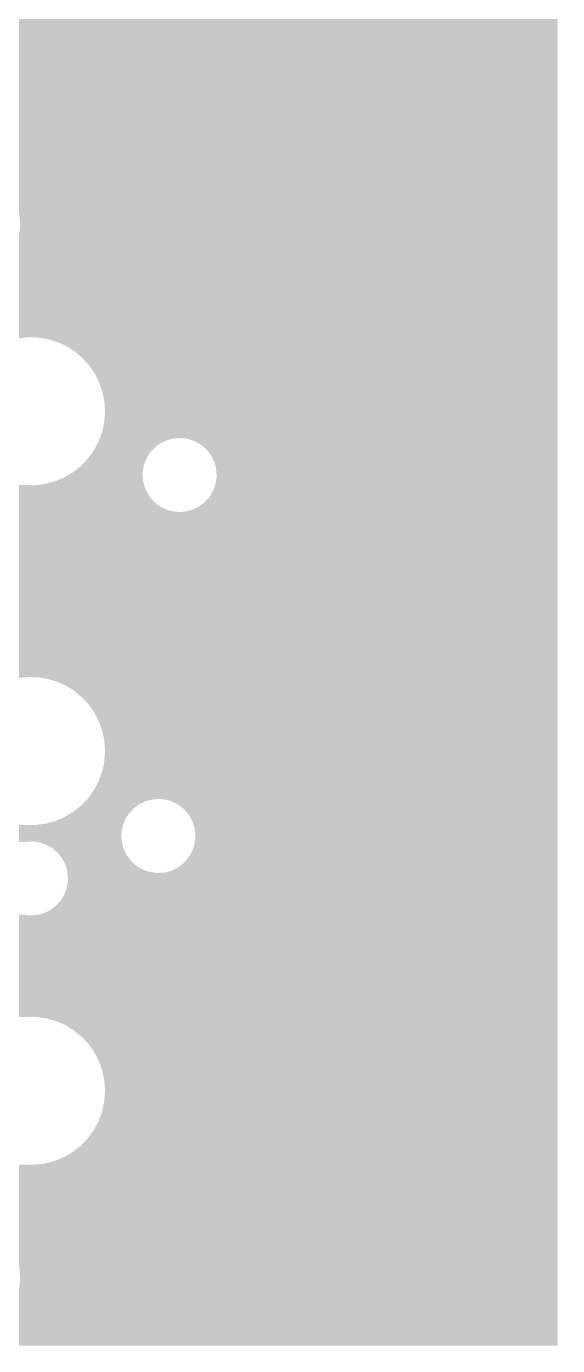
# Model space of a CAD drawing. Extents: x 295 to 953, y 10 to 290.
# Drawn here: x 641.07 to 658.55, y 100.85 to 144.25 of the extents above; entities that cross this region are included whole.
import ezdxf

# ---------------------------------------------------------------- set-up
doc = ezdxf.new("R2010")
doc.units = 0
doc.header["$LTSCALE"] = 5
doc.header["$MEASUREMENT"] = 0
doc.layers.add('PWR1', color=7, linetype='CONTINUOUS')

msp = doc.modelspace()

# ---------------------------------------------------------------- linework, layer by layer
at = {"layer": 'PWR1'}
for points in [[(525.272, 140.165), (525.272, 144.562), (658.545, 140.165), (658.545, 144.562)], [(638.624, 140.161), (638.295, 140.165), (658.545, 140.161), (658.545, 140.165)], [(638.951, 140.112), (638.624, 140.161), (658.545, 140.112), (658.545, 140.161)], [(639.267, 140.02), (638.951, 140.112), (658.545, 140.02), (658.545, 140.112)], [(639.569, 139.886), (639.267, 140.02), (658.545, 139.886), (658.545, 140.02)], [(639.849, 139.712), (639.569, 139.886), (658.545, 139.712), (658.545, 139.886)], [(640.103, 139.502), (639.849, 139.712), (658.545, 139.502), (658.545, 139.712)], [(640.327, 139.259), (640.103, 139.502), (658.545, 139.259), (658.545, 139.502)], [(640.516, 138.989), (640.327, 139.259), (658.545, 138.989), (658.545, 139.259)], [(640.666, 138.696), (640.516, 138.989), (658.545, 138.696), (658.545, 138.989)], [(640.776, 138.385), (640.666, 138.696), (658.545, 138.385), (658.545, 138.696)], [(640.843, 138.061), (640.776, 138.385), (658.545, 138.061), (658.545, 138.385)], [(640.865, 137.732), (640.843, 138.061), (658.545, 137.732), (658.545, 138.061)], [(640.833, 137.342), (640.864, 137.67), (658.545, 137.342), (658.545, 137.67)], [(640.864, 137.67), (640.865, 137.732), (658.545, 137.67), (658.545, 137.732)], [(640.759, 137.021), (640.833, 137.342), (658.545, 137.021), (658.545, 137.342)], [(640.483, 136.423), (640.641, 136.712), (658.545, 136.423), (658.545, 136.712)], [(640.641, 136.712), (640.759, 137.021), (658.545, 136.712), (658.545, 137.021)], [(640.287, 136.157), (640.483, 136.423), (658.545, 136.157), (658.545, 136.423)], [(639.798, 135.717), (640.058, 135.921), (658.545, 135.717), (658.545, 135.921)], [(640.058, 135.921), (640.287, 136.157), (658.545, 135.921), (658.545, 136.157)], [(638.89, 135.34), (639.209, 135.424), (658.545, 135.34), (658.545, 135.424)], [(639.209, 135.424), (639.513, 135.551), (658.545, 135.424), (658.545, 135.551)], [(639.513, 135.551), (639.798, 135.717), (658.545, 135.551), (658.545, 135.717)], [(623.939, 135.225), (623.851, 135.3), (658.545, 135.225), (658.545, 135.3)], [(624.084, 135.042), (623.939, 135.225), (658.545, 135.042), (658.545, 135.225)], [(624.191, 134.835), (624.084, 135.042), (658.545, 134.835), (658.545, 135.042)], [(638.562, 135.3), (638.89, 135.34), (658.545, 135.3), (658.545, 135.34)], [(624.257, 134.612), (624.191, 134.835), (658.545, 134.612), (658.545, 134.835)], [(624.28, 134.38), (624.257, 134.612), (658.545, 134.38), (658.545, 134.612)], [(624.237, 134.058), (624.276, 134.288), (658.545, 134.058), (658.545, 134.288)], [(624.276, 134.288), (624.28, 134.38), (658.545, 134.288), (658.545, 134.38)], [(624.206, 133.978), (624.221, 134.018), (640.761, 133.978), (641.089, 134.018)], [(624.221, 134.018), (624.237, 134.058), (658.545, 134.018), (658.545, 134.058)], [(641.418, 134.014), (641.089, 134.018), (658.545, 134.014), (658.545, 134.018)], [(641.745, 133.965), (641.418, 134.014), (658.545, 133.965), (658.545, 134.014)], [(642.061, 133.873), (641.745, 133.965), (658.545, 133.873), (658.545, 133.965)], [(642.363, 133.739), (642.061, 133.873), (658.545, 133.739), (658.545, 133.873)], [(642.643, 133.565), (642.363, 133.739), (658.545, 133.565), (658.545, 133.739)], [(642.897, 133.355), (642.643, 133.565), (658.545, 133.355), (658.545, 133.565)], [(643.121, 133.113), (642.897, 133.355), (658.545, 133.113), (658.545, 133.355)], [(643.31, 132.842), (643.121, 133.113), (658.545, 132.842), (658.545, 133.113)], [(643.46, 132.549), (643.31, 132.842), (658.545, 132.549), (658.545, 132.842)], [(643.57, 132.238), (643.46, 132.549), (658.545, 132.238), (658.545, 132.549)], [(643.637, 131.915), (643.57, 132.238), (658.545, 131.915), (658.545, 132.238)], [(643.627, 131.195), (643.658, 131.524), (658.545, 131.195), (658.545, 131.524)], [(643.659, 131.586), (643.637, 131.915), (658.545, 131.586), (658.545, 131.915)], [(643.658, 131.524), (643.659, 131.586), (658.545, 131.524), (658.545, 131.586)], [(643.553, 130.874), (643.627, 131.195), (658.545, 130.874), (658.545, 131.195)], [(643.435, 130.566), (643.462, 130.636), (645.55, 130.566), (645.699, 130.636)], [(643.462, 130.636), (643.484, 130.694), (645.699, 130.636), (645.925, 130.694)], [(643.484, 130.694), (643.489, 130.707), (645.925, 130.694), (646.158, 130.707)], [(643.489, 130.707), (643.553, 130.874), (658.545, 130.707), (658.545, 130.874)], [(646.389, 130.676), (646.158, 130.707), (658.545, 130.676), (658.545, 130.707)], [(646.61, 130.602), (646.389, 130.676), (658.545, 130.602), (658.545, 130.676)], [(643.095, 130.029), (643.241, 130.228), (645.02, 130.029), (645.142, 130.228)], [(643.241, 130.228), (643.277, 130.276), (645.142, 130.228), (645.187, 130.276)], [(643.277, 130.276), (643.344, 130.399), (645.187, 130.276), (645.301, 130.399)], [(643.344, 130.399), (643.419, 130.537), (645.301, 130.399), (645.489, 130.537)], [(643.419, 130.537), (643.435, 130.566), (645.489, 130.537), (645.55, 130.566)], [(646.813, 130.487), (646.61, 130.602), (658.545, 130.487), (658.545, 130.602)], [(646.99, 130.335), (646.813, 130.487), (658.545, 130.335), (658.545, 130.487)], [(647.134, 130.153), (646.99, 130.335), (658.545, 130.153), (658.545, 130.335)], [(642.606, 129.582), (642.852, 129.774), (644.897, 129.582), (644.931, 129.774)], [(642.852, 129.774), (642.888, 129.812), (644.931, 129.774), (644.937, 129.812)], [(642.888, 129.812), (643.081, 130.011), (644.937, 129.812), (645.013, 130.011)], [(643.081, 130.011), (643.095, 130.029), (645.013, 130.011), (645.02, 130.029)], [(647.242, 129.946), (647.134, 130.153), (658.545, 129.946), (658.545, 130.153)], [(647.308, 129.722), (647.242, 129.946), (658.545, 129.722), (658.545, 129.946)], [(642.003, 129.278), (642.307, 129.404), (644.914, 129.278), (644.902, 129.404)], [(642.307, 129.404), (642.454, 129.49), (644.902, 129.404), (644.894, 129.49)], [(642.454, 129.49), (642.592, 129.571), (644.894, 129.49), (644.897, 129.571)], [(642.592, 129.571), (642.606, 129.582), (644.897, 129.571), (644.897, 129.582)], [(647.287, 129.169), (647.327, 129.398), (658.545, 129.169), (658.545, 129.398)], [(647.33, 129.49), (647.308, 129.722), (658.545, 129.49), (658.545, 129.722)], [(647.327, 129.398), (647.33, 129.49), (658.545, 129.398), (658.545, 129.49)], [(562.991, 129.035), (562.991, 129.153), (644.982, 129.035), (644.947, 129.153)], [(562.991, 128.828), (562.991, 129.035), (645.09, 128.828), (644.982, 129.035)], [(607.828, 129.153), (607.863, 129.157), (641.356, 129.153), (641.027, 129.157)], [(641.356, 129.153), (641.684, 129.193), (644.947, 129.153), (644.935, 129.193)], [(641.684, 129.193), (641.929, 129.258), (644.935, 129.193), (644.916, 129.258)], [(641.929, 129.258), (642.003, 129.278), (644.916, 129.258), (644.914, 129.278)], [(647.082, 128.753), (647.204, 128.951), (658.545, 128.753), (658.545, 128.951)], [(647.204, 128.951), (647.287, 129.169), (658.545, 128.951), (658.545, 129.169)], [(562.991, 128.645), (562.991, 128.828), (645.235, 128.645), (645.09, 128.828)], [(562.991, 128.612), (562.991, 128.645), (645.273, 128.612), (645.235, 128.645)], [(578.634, 128.581), (578.403, 128.612), (645.31, 128.581), (645.273, 128.612)], [(578.855, 128.506), (578.634, 128.581), (645.396, 128.506), (645.31, 128.581)], [(578.878, 128.493), (578.855, 128.506), (645.412, 128.493), (645.396, 128.506)], [(579.058, 128.391), (578.878, 128.493), (645.591, 128.391), (645.412, 128.493)], [(646.735, 128.444), (646.923, 128.581), (658.545, 128.444), (658.545, 128.581)], [(646.923, 128.581), (647.082, 128.753), (658.545, 128.581), (658.545, 128.753)], [(579.073, 128.378), (579.058, 128.391), (645.614, 128.378), (645.591, 128.391)], [(579.16, 128.304), (579.073, 128.378), (645.835, 128.304), (645.614, 128.378)], [(579.196, 128.273), (579.16, 128.304), (646.066, 128.273), (645.835, 128.304)], [(579.235, 128.24), (579.196, 128.273), (658.545, 128.24), (658.545, 128.273)], [(579.38, 128.057), (579.235, 128.24), (658.545, 128.057), (658.545, 128.24)], [(579.487, 127.85), (579.38, 128.057), (658.545, 127.85), (658.545, 128.057)], [(646.066, 128.273), (646.299, 128.286), (658.545, 128.273), (658.545, 128.286)], [(646.299, 128.286), (646.525, 128.344), (658.545, 128.286), (658.545, 128.344)], [(646.525, 128.344), (646.735, 128.444), (658.545, 128.344), (658.545, 128.444)], [(579.535, 127.69), (579.487, 127.85), (658.545, 127.69), (658.545, 127.85)], [(609.386, 127.649), (609.179, 127.69), (658.545, 127.649), (658.545, 127.69)], [(609.58, 127.566), (609.386, 127.649), (658.545, 127.566), (658.545, 127.649)], [(609.752, 127.444), (609.58, 127.566), (658.545, 127.444), (658.545, 127.566)], [(609.894, 127.288), (609.752, 127.444), (658.545, 127.288), (658.545, 127.444)], [(610.001, 127.106), (609.894, 127.288), (658.545, 127.106), (658.545, 127.288)], [(610.067, 126.906), (610.001, 127.106), (658.545, 126.906), (658.545, 127.106)], [(610.089, 126.696), (610.067, 126.906), (658.545, 126.696), (658.545, 126.906)], [(609.915, 126.133), (610.015, 126.319), (658.545, 126.133), (658.545, 126.319)], [(610.015, 126.319), (610.074, 126.521), (658.545, 126.319), (658.545, 126.521)], [(610.074, 126.521), (610.089, 126.696), (658.545, 126.521), (658.545, 126.696)], [(609.555, 125.818), (609.611, 125.844), (658.545, 125.818), (658.545, 125.844)], [(609.611, 125.844), (609.778, 125.972), (658.545, 125.844), (658.545, 125.972)], [(609.778, 125.972), (609.915, 126.133), (658.545, 125.972), (658.545, 126.133)], [(623.338, 125.787), (623.107, 125.818), (658.545, 125.787), (658.545, 125.818)], [(623.559, 125.712), (623.338, 125.787), (658.545, 125.712), (658.545, 125.787)], [(623.762, 125.597), (623.559, 125.712), (658.545, 125.597), (658.545, 125.712)], [(623.939, 125.446), (623.762, 125.597), (658.545, 125.446), (658.545, 125.597)], [(624.084, 125.263), (623.939, 125.446), (658.545, 125.263), (658.545, 125.446)], [(624.191, 125.056), (624.084, 125.263), (658.545, 125.056), (658.545, 125.263)], [(624.257, 124.833), (624.191, 125.056), (658.545, 124.833), (658.545, 125.056)], [(624.28, 124.601), (624.257, 124.833), (658.545, 124.601), (658.545, 124.833)], [(624.276, 124.509), (624.28, 124.601), (658.545, 124.509), (658.545, 124.601)], [(624.154, 124.061), (624.237, 124.279), (658.545, 124.061), (658.545, 124.279)], [(624.237, 124.279), (624.276, 124.509), (658.545, 124.279), (658.545, 124.509)], [(623.685, 123.554), (623.873, 123.692), (658.545, 123.554), (658.545, 123.692)], [(623.873, 123.692), (624.031, 123.863), (658.545, 123.692), (658.545, 123.863)], [(624.031, 123.863), (624.154, 124.061), (658.545, 123.863), (658.545, 124.061)], [(562.991, 123.024), (562.991, 123.383), (658.545, 123.024), (658.545, 123.383)], [(623.016, 123.383), (623.248, 123.397), (658.545, 123.383), (658.545, 123.397)], [(623.248, 123.397), (623.474, 123.454), (658.545, 123.397), (658.545, 123.454)], [(623.474, 123.454), (623.685, 123.554), (658.545, 123.454), (658.545, 123.554)], [(578.634, 122.993), (578.403, 123.024), (658.545, 122.993), (658.545, 123.024)], [(578.855, 122.918), (578.634, 122.993), (658.545, 122.918), (658.545, 122.993)], [(578.989, 122.842), (578.855, 122.918), (658.545, 122.842), (658.545, 122.918)], [(579.058, 122.803), (578.989, 122.842), (640.772, 122.803), (641.089, 122.842)], [(641.418, 122.838), (641.089, 122.842), (658.545, 122.838), (658.545, 122.842)], [(641.745, 122.789), (641.418, 122.838), (658.545, 122.789), (658.545, 122.838)], [(642.061, 122.697), (641.745, 122.789), (658.545, 122.697), (658.545, 122.789)], [(642.363, 122.563), (642.061, 122.697), (658.545, 122.563), (658.545, 122.697)], [(642.643, 122.389), (642.363, 122.563), (658.545, 122.389), (658.545, 122.563)], [(642.897, 122.179), (642.643, 122.389), (658.545, 122.179), (658.545, 122.389)], [(643.121, 121.937), (642.897, 122.179), (658.545, 121.937), (658.545, 122.179)], [(643.31, 121.666), (643.121, 121.937), (658.545, 121.666), (658.545, 121.937)], [(643.46, 121.373), (643.31, 121.666), (658.545, 121.373), (658.545, 121.666)], [(643.57, 121.062), (643.46, 121.373), (658.545, 121.062), (658.545, 121.373)], [(643.637, 120.739), (643.57, 121.062), (658.545, 120.739), (658.545, 121.062)], [(643.659, 120.41), (643.637, 120.739), (658.545, 120.41), (658.545, 120.739)], [(643.627, 120.019), (643.658, 120.348), (658.545, 120.019), (658.545, 120.348)], [(643.658, 120.348), (643.659, 120.41), (658.545, 120.348), (658.545, 120.41)], [(643.553, 119.698), (643.627, 120.019), (658.545, 119.698), (658.545, 120.019)], [(643.277, 119.1), (643.435, 119.39), (658.545, 119.1), (658.545, 119.39)], [(643.435, 119.39), (643.553, 119.698), (658.545, 119.39), (658.545, 119.698)], [(643.081, 118.835), (643.277, 119.1), (658.545, 118.835), (658.545, 119.1)], [(642.592, 118.395), (642.758, 118.524), (644.482, 118.395), (644.602, 118.524)], [(642.758, 118.524), (642.852, 118.598), (644.602, 118.524), (644.703, 118.598)], [(642.852, 118.598), (642.914, 118.662), (644.703, 118.598), (644.79, 118.662)], [(642.914, 118.662), (643.011, 118.762), (644.79, 118.662), (645.001, 118.762)], [(643.011, 118.762), (643.067, 118.819), (645.001, 118.762), (645.227, 118.819)], [(643.067, 118.819), (643.08, 118.833), (645.227, 118.819), (645.459, 118.833)], [(643.08, 118.833), (643.081, 118.835), (658.545, 118.833), (658.545, 118.835)], [(645.69, 118.802), (645.459, 118.833), (658.545, 118.802), (658.545, 118.833)], [(645.911, 118.727), (645.69, 118.802), (658.545, 118.727), (658.545, 118.802)], [(646.114, 118.612), (645.911, 118.727), (658.545, 118.612), (658.545, 118.727)], [(646.291, 118.461), (646.114, 118.612), (658.545, 118.461), (658.545, 118.612)], [(641.684, 118.017), (642.003, 118.102), (644.269, 118.017), (644.301, 118.102)], [(642.003, 118.102), (642.131, 118.155), (644.301, 118.102), (644.321, 118.155)], [(642.131, 118.155), (642.307, 118.228), (644.321, 118.155), (644.367, 118.228)], [(642.307, 118.228), (642.521, 118.353), (644.367, 118.228), (644.444, 118.353)], [(642.521, 118.353), (642.592, 118.395), (644.444, 118.353), (644.482, 118.395)], [(646.436, 118.278), (646.291, 118.461), (658.545, 118.278), (658.545, 118.461)], [(646.543, 118.071), (646.436, 118.278), (658.545, 118.071), (658.545, 118.278)], [(646.609, 117.848), (646.543, 118.071), (658.545, 117.848), (658.545, 118.071)], [(562.991, 117.977), (562.991, 117.981), (641.356, 117.977), (641.027, 117.981)], [(562.991, 117.937), (562.991, 117.977), (644.239, 117.937), (644.254, 117.977)], [(562.991, 117.707), (562.991, 117.937), (644.199, 117.707), (644.239, 117.937)], [(562.991, 117.616), (562.991, 117.707), (644.195, 117.616), (644.199, 117.707)], [(562.991, 117.436), (562.991, 117.616), (644.213, 117.436), (644.195, 117.616)], [(641.356, 117.977), (641.684, 118.017), (644.254, 117.977), (644.269, 118.017)], [(646.632, 117.616), (646.609, 117.848), (658.545, 117.616), (658.545, 117.848)], [(646.628, 117.524), (646.632, 117.616), (658.545, 117.524), (658.545, 117.616)], [(562.991, 117.422), (562.991, 117.436), (641.036, 117.422), (641.268, 117.436)], [(641.499, 117.405), (641.268, 117.436), (644.216, 117.405), (644.213, 117.436)], [(641.563, 117.384), (641.499, 117.405), (644.218, 117.384), (644.216, 117.405)], [(641.72, 117.33), (641.563, 117.384), (644.233, 117.33), (644.218, 117.384)], [(641.923, 117.215), (641.72, 117.33), (644.267, 117.215), (644.233, 117.33)], [(641.987, 117.16), (641.923, 117.215), (644.284, 117.16), (644.267, 117.215)], [(646.506, 117.076), (646.589, 117.294), (658.545, 117.076), (658.545, 117.294)], [(646.589, 117.294), (646.628, 117.524), (658.545, 117.294), (658.545, 117.524)], [(642.1, 117.064), (641.987, 117.16), (644.334, 117.064), (644.284, 117.16)], [(642.188, 116.953), (642.1, 117.064), (644.391, 116.953), (644.334, 117.064)], [(642.245, 116.881), (642.188, 116.953), (644.448, 116.881), (644.391, 116.953)], [(642.302, 116.771), (642.245, 116.881), (644.536, 116.771), (644.448, 116.881)], [(642.352, 116.674), (642.302, 116.771), (644.649, 116.674), (644.536, 116.771)], [(646.225, 116.707), (646.383, 116.878), (658.545, 116.707), (658.545, 116.878)], [(646.383, 116.878), (646.506, 117.076), (658.545, 116.878), (658.545, 117.076)], [(642.369, 116.619), (642.352, 116.674), (644.713, 116.619), (644.649, 116.674)], [(642.403, 116.504), (642.369, 116.619), (644.916, 116.504), (644.713, 116.619)], [(642.418, 116.451), (642.403, 116.504), (645.073, 116.451), (644.916, 116.504)], [(642.42, 116.429), (642.418, 116.451), (645.137, 116.429), (645.073, 116.451)], [(642.423, 116.398), (642.42, 116.429), (645.368, 116.398), (645.137, 116.429)], [(642.441, 116.219), (642.423, 116.398), (658.545, 116.219), (658.545, 116.398)], [(645.368, 116.398), (645.6, 116.412), (658.545, 116.398), (658.545, 116.412)], [(645.6, 116.412), (645.826, 116.469), (658.545, 116.412), (658.545, 116.469)], [(645.826, 116.469), (646.037, 116.569), (658.545, 116.469), (658.545, 116.569)], [(646.037, 116.569), (646.225, 116.707), (658.545, 116.569), (658.545, 116.707)], [(642.315, 115.679), (642.398, 115.897), (658.545, 115.679), (658.545, 115.897)], [(642.398, 115.897), (642.437, 116.127), (658.545, 115.897), (658.545, 116.127)], [(642.437, 116.127), (642.441, 116.219), (658.545, 116.127), (658.545, 116.219)], [(642.034, 115.31), (642.192, 115.481), (658.545, 115.31), (658.545, 115.481)], [(642.192, 115.481), (642.315, 115.679), (658.545, 115.481), (658.545, 115.679)], [(624.262, 115.001), (624.259, 115.032), (641.177, 115.001), (640.946, 115.032)], [(624.28, 114.822), (624.262, 115.001), (658.545, 114.822), (658.545, 115.001)], [(641.177, 115.001), (641.409, 115.015), (658.545, 115.001), (658.545, 115.015)], [(641.409, 115.015), (641.635, 115.072), (658.545, 115.015), (658.545, 115.072)], [(641.635, 115.072), (641.846, 115.172), (658.545, 115.072), (658.545, 115.172)], [(641.846, 115.172), (642.034, 115.31), (658.545, 115.172), (658.545, 115.31)], [(624.237, 114.5), (624.276, 114.73), (658.545, 114.5), (658.545, 114.73)], [(624.276, 114.73), (624.28, 114.822), (658.545, 114.73), (658.545, 114.822)], [(624.031, 114.084), (624.154, 114.282), (658.545, 114.084), (658.545, 114.282)], [(624.154, 114.282), (624.237, 114.5), (658.545, 114.282), (658.545, 114.5)], [(623.474, 113.675), (623.685, 113.775), (658.545, 113.675), (658.545, 113.775)], [(623.685, 113.775), (623.873, 113.913), (658.545, 113.775), (658.545, 113.913)], [(623.873, 113.913), (624.031, 114.084), (658.545, 113.913), (658.545, 114.084)], [(562.991, 113.346), (562.991, 113.604), (658.545, 113.346), (658.545, 113.604)], [(575.686, 113.341), (575.61, 113.346), (658.545, 113.341), (658.545, 113.346)], [(575.763, 113.331), (575.686, 113.341), (658.545, 113.331), (658.545, 113.341)], [(575.838, 113.317), (575.763, 113.331), (658.545, 113.317), (658.545, 113.331)], [(575.913, 113.299), (575.838, 113.317), (658.545, 113.299), (658.545, 113.317)], [(575.986, 113.277), (575.913, 113.299), (658.545, 113.277), (658.545, 113.299)], [(576.058, 113.25), (575.986, 113.277), (658.545, 113.25), (658.545, 113.277)], [(623.016, 113.604), (623.248, 113.618), (658.545, 113.604), (658.545, 113.618)], [(623.248, 113.618), (623.474, 113.675), (658.545, 113.618), (658.545, 113.675)], [(562.991, 112.791), (562.991, 112.865), (658.545, 112.791), (658.545, 112.865)], [(576.128, 113.219), (576.058, 113.25), (658.545, 113.219), (658.545, 113.25)], [(576.089, 112.865), (576.327, 113.103), (658.545, 112.865), (658.545, 113.103)], [(576.197, 113.184), (576.128, 113.219), (658.545, 113.184), (658.545, 113.219)], [(576.263, 113.146), (576.197, 113.184), (658.545, 113.146), (658.545, 113.184)], [(576.327, 113.103), (576.263, 113.146), (658.545, 113.103), (658.545, 113.146)], [(576.665, 112.753), (576.639, 112.791), (658.545, 112.753), (658.545, 112.791)], [(576.705, 112.687), (576.665, 112.753), (658.545, 112.687), (658.545, 112.753)], [(576.742, 112.62), (576.705, 112.687), (658.545, 112.62), (658.545, 112.687)], [(576.774, 112.55), (576.742, 112.62), (658.545, 112.55), (658.545, 112.62)], [(576.803, 112.479), (576.774, 112.55), (658.545, 112.479), (658.545, 112.55)], [(576.827, 112.406), (576.803, 112.479), (658.545, 112.406), (658.545, 112.479)], [(576.847, 112.332), (576.827, 112.406), (658.545, 112.332), (658.545, 112.406)], [(576.862, 112.257), (576.847, 112.332), (658.545, 112.257), (658.545, 112.332)], [(576.873, 112.181), (576.862, 112.257), (658.545, 112.181), (658.545, 112.257)], [(576.88, 112.104), (576.873, 112.181), (658.545, 112.104), (658.545, 112.181)], [(576.877, 111.905), (576.882, 111.981), (658.545, 111.905), (658.545, 111.981)], [(576.882, 112.028), (576.88, 112.104), (658.545, 112.028), (658.545, 112.104)], [(576.882, 111.981), (576.882, 112.028), (658.545, 111.981), (658.545, 112.028)], [(576.832, 111.666), (576.835, 111.679), (658.545, 111.666), (658.545, 111.679)], [(576.835, 111.679), (576.853, 111.753), (658.545, 111.679), (658.545, 111.753)], [(576.853, 111.753), (576.867, 111.829), (658.545, 111.753), (658.545, 111.829)], [(576.867, 111.829), (576.877, 111.905), (658.545, 111.829), (658.545, 111.905)], [(607.89, 111.662), (607.561, 111.666), (641.055, 111.662), (641.089, 111.666)], [(641.418, 111.662), (641.089, 111.666), (658.545, 111.662), (658.545, 111.666)], [(641.745, 111.613), (641.418, 111.662), (658.545, 111.613), (658.545, 111.662)], [(642.061, 111.521), (641.745, 111.613), (658.545, 111.521), (658.545, 111.613)], [(642.363, 111.387), (642.061, 111.521), (658.545, 111.387), (658.545, 111.521)], [(642.643, 111.213), (642.363, 111.387), (658.545, 111.213), (658.545, 111.387)], [(642.897, 111.003), (642.643, 111.213), (658.545, 111.003), (658.545, 111.213)], [(643.121, 110.761), (642.897, 111.003), (658.545, 110.761), (658.545, 111.003)], [(643.31, 110.49), (643.121, 110.761), (658.545, 110.49), (658.545, 110.761)], [(643.46, 110.197), (643.31, 110.49), (658.545, 110.197), (658.545, 110.49)], [(643.57, 109.886), (643.46, 110.197), (658.545, 109.886), (658.545, 110.197)], [(643.637, 109.563), (643.57, 109.886), (658.545, 109.563), (658.545, 109.886)], [(643.659, 109.234), (643.637, 109.563), (658.545, 109.234), (658.545, 109.563)], [(643.627, 108.843), (643.658, 109.172), (658.545, 108.843), (658.545, 109.172)], [(643.658, 109.172), (643.659, 109.234), (658.545, 109.172), (658.545, 109.234)], [(643.435, 108.214), (643.553, 108.522), (658.545, 108.214), (658.545, 108.522)], [(643.553, 108.522), (643.627, 108.843), (658.545, 108.522), (658.545, 108.843)], [(643.277, 107.924), (643.435, 108.214), (658.545, 107.924), (658.545, 108.214)], [(642.852, 107.422), (643.081, 107.659), (658.545, 107.422), (658.545, 107.659)], [(643.081, 107.659), (643.277, 107.924), (658.545, 107.659), (658.545, 107.924)], [(642.307, 107.052), (642.592, 107.219), (658.545, 107.052), (658.545, 107.219)], [(642.592, 107.219), (642.852, 107.422), (658.545, 107.219), (658.545, 107.422)], [(632.601, 106.801), (632.6, 106.805), (641.356, 106.801), (641.027, 106.805)], [(632.639, 106.672), (632.601, 106.801), (658.545, 106.672), (658.545, 106.801)], [(641.356, 106.801), (641.684, 106.841), (658.545, 106.801), (658.545, 106.841)], [(641.684, 106.841), (642.003, 106.926), (658.545, 106.841), (658.545, 106.926)], [(642.003, 106.926), (642.307, 107.052), (658.545, 106.926), (658.545, 107.052)], [(632.619, 106.118), (632.658, 106.348), (658.545, 106.118), (658.545, 106.348)], [(632.662, 106.44), (632.639, 106.672), (658.545, 106.44), (658.545, 106.672)], [(632.658, 106.348), (632.662, 106.44), (658.545, 106.348), (658.545, 106.44)], [(632.413, 105.702), (632.536, 105.9), (658.545, 105.702), (658.545, 105.9)], [(632.536, 105.9), (632.619, 106.118), (658.545, 105.9), (658.545, 106.118)], [(632.239, 105.519), (632.255, 105.531), (658.545, 105.519), (658.545, 105.531)], [(632.255, 105.531), (632.413, 105.702), (658.545, 105.531), (658.545, 105.702)], [(638.624, 105.515), (638.295, 105.519), (658.545, 105.515), (658.545, 105.519)], [(638.951, 105.467), (638.624, 105.515), (658.545, 105.467), (658.545, 105.515)], [(639.267, 105.374), (638.951, 105.467), (658.545, 105.374), (658.545, 105.467)], [(639.569, 105.24), (639.267, 105.374), (658.545, 105.24), (658.545, 105.374)], [(639.849, 105.066), (639.569, 105.24), (658.545, 105.066), (658.545, 105.24)], [(640.103, 104.856), (639.849, 105.066), (658.545, 104.856), (658.545, 105.066)], [(640.327, 104.614), (640.103, 104.856), (658.545, 104.614), (658.545, 104.856)], [(640.516, 104.343), (640.327, 104.614), (658.545, 104.343), (658.545, 104.614)], [(640.666, 104.05), (640.516, 104.343), (658.545, 104.05), (658.545, 104.343)], [(640.776, 103.739), (640.666, 104.05), (658.545, 103.739), (658.545, 104.05)], [(640.843, 103.416), (640.776, 103.739), (658.545, 103.416), (658.545, 103.739)], [(640.865, 103.087), (640.843, 103.416), (658.545, 103.087), (658.545, 103.416)], [(640.81, 102.573), (640.858, 102.9), (658.545, 102.573), (658.545, 102.9)], [(640.858, 102.9), (640.865, 103.087), (658.545, 102.9), (658.545, 103.087)], [(640.719, 102.256), (640.81, 102.573), (658.545, 102.256), (658.545, 102.573)], [(640.586, 101.955), (640.719, 102.256), (658.545, 101.955), (658.545, 102.256)], [(640.204, 101.419), (640.413, 101.674), (658.545, 101.419), (658.545, 101.674)], [(640.413, 101.674), (640.586, 101.955), (658.545, 101.674), (658.545, 101.955)], [(639.693, 101.004), (639.963, 101.194), (658.545, 101.004), (658.545, 101.194)], [(639.963, 101.194), (640.204, 101.419), (658.545, 101.194), (658.545, 101.419)], [(639.4, 100.852), (639.693, 101.004), (658.545, 100.852), (658.545, 101.004)]]:
    msp.add_solid(points, dxfattribs=at)

doc.saveas('drawing.dxf')
